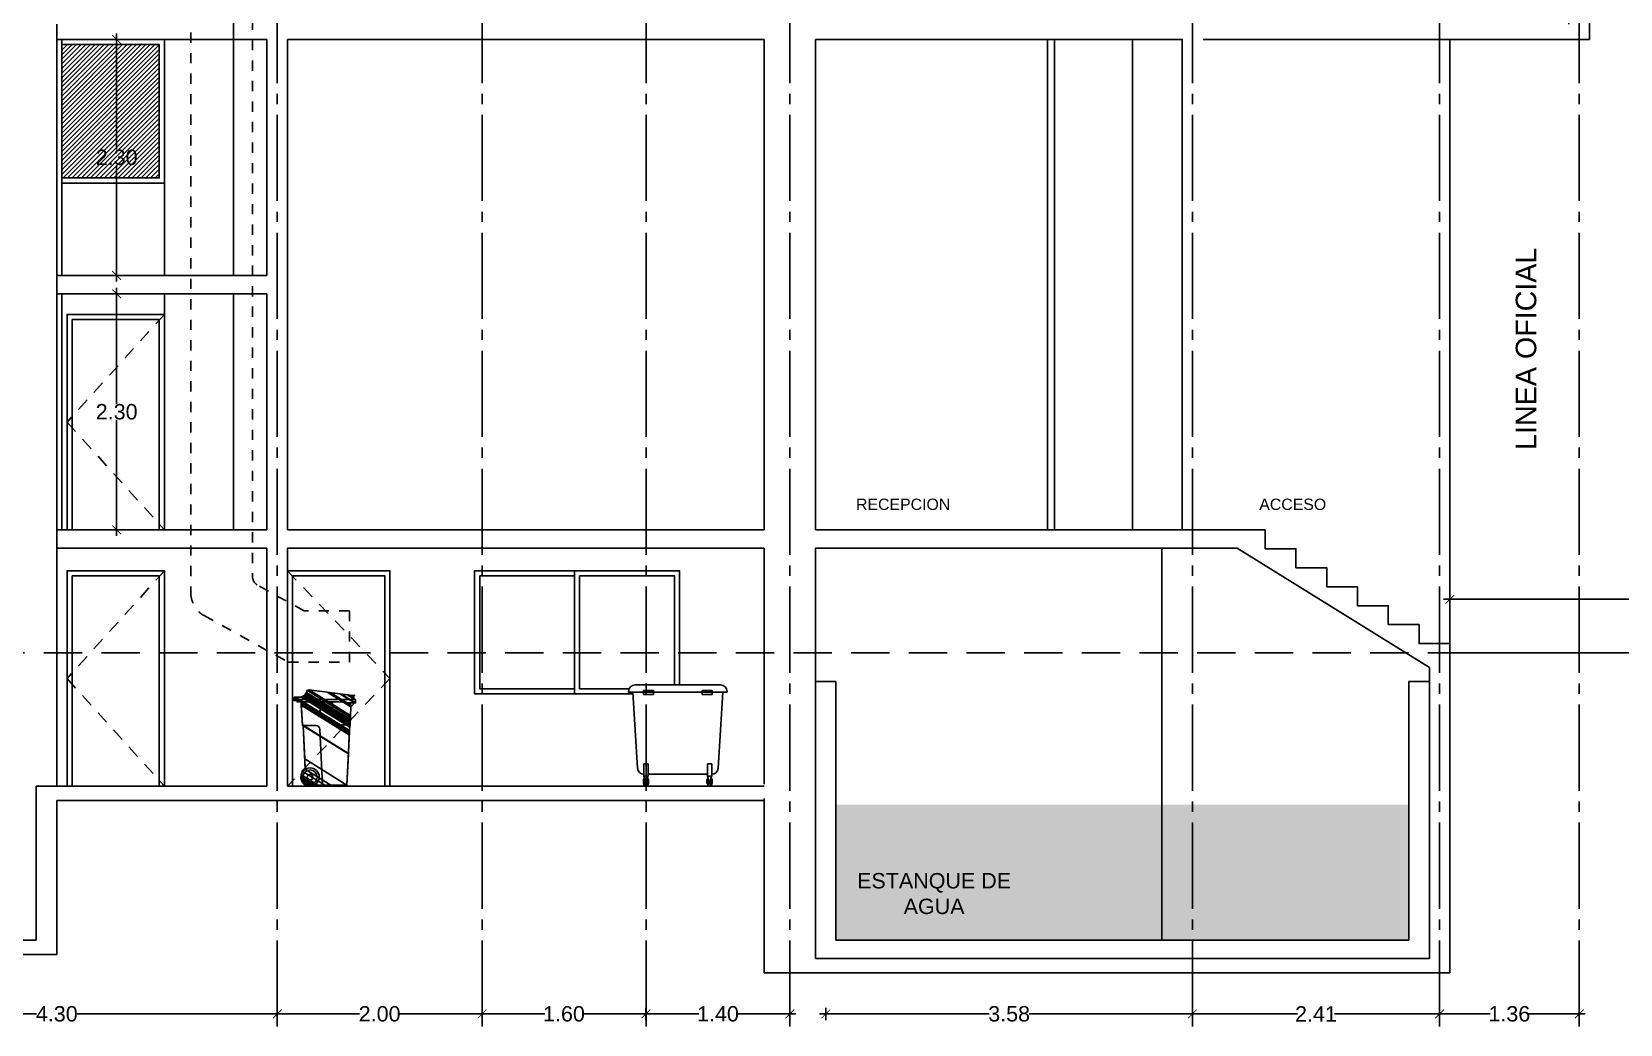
# Model space of a CAD drawing. Header units: millimetres. Extents: x 1217 to 2428, y 234 to 644.
# Drawn here: x 2248.48 to 2263.97, y 372.55 to 382.23 of the extents above; entities that cross this region are included whole.
import ezdxf

# ---------------------------------------------------------------- set-up
doc = ezdxf.new("R2010")
doc.units = ezdxf.units.MM
doc.linetypes.add('ACAD_ISO04W100', pattern=[30, 24, -3, 0, -3])
doc.linetypes.add('HIDDEN2', pattern=[0.1875, 0.125, -0.0625])
doc.layers.get('0').update_dxf_attribs({"lineweight": 5})
for name, color, linetype in [('0.1', 251, 'Continuous'), ('0.2', 2, 'Continuous'), ('0.3', 6, 'Continuous'), ('cortes', 30, 'Continuous'), ('Ejes', 8, 'Continuous'), ('estructura', 3, 'Continuous'), ('MURO', 5, 'Continuous'), ('Texto', 1, 'Continuous')]:
    doc.layers.add(name, color=color, linetype=linetype)
doc.styles.add('INTERARQ', font='arial.ttf')
doc.styles.get("Standard").update_dxf_attribs({"font": 'arial.ttf'})
doc.dimstyles.new('ESCALA_1-50', dxfattribs={"dimtxt": 0.15, "dimasz": 0.06, "dimexe": 0.18, "dimexo": 0.0625, "dimgap": 0, "dimtad": 0, "dimtih": 1, "dimtoh": 1, "dimzin": 0, "dimdsep": 46, "dimtxsty": 'INTERARQ', "dimblk": 'DIMTICK', "dimcen": 0, "dimse1": 1, "dimse2": 1, "dimclrd": 256, "dimclre": 1, "dimclrt": 2, "dimadec": 0, "dimazin": 0, "dimtfac": 4.5, "dimtofl": 0, "dimtmove": 2, "dimatfit": 3, "dimldrblk": 'DIMTICK', "dimfxl": 1, "dimtolj": 1, "dimtzin": 0, "dimarcsym": 0})

# ---------------------------------------------------------------- blocks, each defined once
blk = doc.blocks.new('DGHDFG')
at = {"layer": '0.2', "linetype": 'Continuous'}
for p, q in [((1828.854, 690.599), (1828.881, 690.599)), ((1828.854, 690.599), (1828.881, 690.599)), ((1828.869, 690.634), (1828.926, 690.634)), ((1828.869, 690.634), (1828.926, 690.634)), ((1828.882, 690.586), (1828.882, 690.611)), ((1828.882, 690.611), (1829.452, 690.611)), ((1828.882, 690.611), (1829.452, 690.611)), ((1828.882, 690.586), (1828.882, 690.611)), ((1828.922, 690.586), (1828.882, 690.586)), ((1828.922, 690.586), (1828.882, 690.586)), ((1828.935, 690.357), (1828.922, 690.586)), ((1828.922, 690.586), (1829.289, 690.586)), ((1828.922, 690.586), (1829.289, 690.586)), ((1828.935, 690.357), (1828.922, 690.586)), ((1829, 690.704), (1829.425, 690.648)), ((1829, 690.704), (1829.425, 690.648)), ((1829.109, 690.586), (1829.109, 690.488)), ((1829.109, 690.586), (1829.109, 690.488)), ((1829.229, 690.586), (1829.229, 690.488)), ((1829.229, 690.586), (1829.229, 690.488)), ((1829.289, 690.586), (1829.403, 690.576)), ((1829.289, 690.586), (1829.403, 690.576)), ((1829.454, 690.576), (1829.403, 690.576)), ((1829.403, 690.576), (1829.403, 690.536)), ((1829.403, 690.576), (1829.403, 690.536)), ((1829.454, 690.576), (1829.403, 690.576)), ((1829.408, 690.537), (1829.442, 690.576)), ((1829.408, 690.537), (1829.442, 690.576)), ((1829.425, 690.648), (1829.443, 690.652)), ((1829.425, 690.648), (1829.443, 690.652)), ((1829.443, 690.652), (1829.434, 690.638)), ((1829.443, 690.652), (1829.434, 690.638)), ((1829.434, 690.638), (1829.436, 690.615)), ((1829.434, 690.638), (1829.436, 690.615)), ((1829.452, 690.611), (1829.454, 690.576)), ((1829.452, 690.611), (1829.454, 690.576)), ((1829.401, 690.362), (1829.408, 690.537)), ((1829.401, 690.362), (1829.408, 690.537)), ((1828.942, 690.357), (1828.935, 690.357)), ((1828.942, 690.357), (1828.935, 690.357)), ((1828.963, 689.931), (1828.942, 690.357)), ((1828.942, 690.357), (1829.066, 690.357)), ((1828.963, 689.931), (1828.942, 690.357)), ((1829.104, 690.32), (1829.129, 689.776)), ((1829.312, 690.362), (1829.395, 690.362)), ((1829.369, 689.776), (1829.396, 690.362)), ((1829.369, 689.776), (1829.396, 690.362)), ((1829.395, 690.362), (1829.401, 690.362)), ((1829.395, 690.362), (1829.401, 690.362)), ((1829.369, 689.776), (1829.054, 689.776)), ((1829.369, 689.776), (1829.054, 689.776))]:
    blk.add_line(p, q, dxfattribs=at)
for radius in [0.0897, 0.0897, 0.0691, 0.0691, 0.0274, 0.0274]:
    blk.add_circle((1829.009, 689.854), radius, dxfattribs=at)
for centre, radius, start, end in [((1828.864, 690.615), 0.0191, 76.5941, 236.4695), ((1828.864, 690.615), 0.0191, 76.5941, 236.4695), ((1828.899, 690.714), 0.0838, 288.4349, 335.2708), ((1828.899, 690.714), 0.0838, 288.435, 335.2708), ((1829, 690.679), 0.0249, 90, 180), ((1829, 690.679), 0.0249, 90, 180), ((1829.066, 690.319), 0.0384, 2.6838, 90)]:
    blk.add_arc(centre, radius, start, end, dxfattribs=at)
mesh = blk.add_polyface(dxfattribs=at)
corners = [(1828.953, 689.784), (1828.986, 689.768), (1828.946, 689.792), (1829, 689.767), (1828.931, 689.809), (1829.022, 689.765), (1828.926, 689.825), (1829.034, 689.77), (1828.92, 689.841), (1829.054, 689.776), (1828.921, 689.859), (1829.084, 689.776), (1828.922, 689.877), (1829.152, 689.776), (1828.938, 689.909), (1829.213, 689.776), (1828.963, 689.931), (1829.369, 689.776), (1828.958, 690.031), (1829.383, 690.08), (1828.942, 690.353), (1828.935, 690.357), (1829.383, 690.084), (1828.942, 690.357), (1828.935, 690.362), (1829.391, 690.266), (1828.924, 690.556), (1828.854, 690.599), (1829.392, 690.27), (1828.923, 690.561), (1828.882, 690.586), (1828.861, 690.599), (1828.847, 690.608), (1829.392, 690.271), (1828.923, 690.562), (1828.883, 690.586), (1828.882, 690.587), (1828.862, 690.599), (1828.846, 690.61), (1829.392, 690.283), (1828.923, 690.574), (1828.903, 690.586), (1828.882, 690.599), (1828.846, 690.622), (1829.392, 690.284), (1828.922, 690.576), (1828.905, 690.586), (1828.846, 690.623), (1829.393, 690.294), (1828.922, 690.586), (1828.856, 690.627), (1829.393, 690.308), (1828.868, 690.634), (1829.395, 690.344), (1828.926, 690.634), (1828.926, 690.634), (1829.395, 690.351), (1828.933, 690.637), (1829.396, 690.358), (1828.94, 690.64), (1829.396, 690.362), (1828.943, 690.643), (1829.401, 690.362), (1828.946, 690.644), (1829.401, 690.366), (1828.949, 690.646), (1829.401, 690.375), (1828.955, 690.651), (1829.402, 690.386), (1828.962, 690.658), (1829.402, 690.396), (1828.968, 690.665), (1829.403, 690.404), (1828.972, 690.671), (1829.403, 690.415), (1828.976, 690.679), (1829.404, 690.435), (1828.983, 690.697), (1829, 690.703), (1829.404, 690.453), (1829, 690.703), (1829.176, 690.681), (1829.408, 690.537), (1829.213, 690.676), (1829.418, 690.549), (1829.299, 690.665), (1829.442, 690.576), (1829.314, 690.663), (1829.454, 690.576), (1829.371, 690.655), (1829.436, 690.615), (1829.452, 690.605), (1829.383, 690.654), (1829.435, 690.622), (1829.452, 690.611), (1829.416, 690.65), (1829.434, 690.638), (1829.425, 690.648), (1829.436, 690.642), (1829.443, 690.652)]
mesh.append_faces([[corners[k] for k in face] for face in [(0, 0, 1, 2), (2, 1, 3, 4), (4, 3, 5, 6), (6, 5, 7, 8), (8, 7, 9, 10), (10, 9, 11, 12), (12, 11, 13, 14), (14, 13, 15, 16), (16, 15, 17, 18), (18, 17, 19, 20), (21, 21, 23, 24), (20, 19, 22, 23), (24, 22, 25, 26), (27, 27, 31, 32), (26, 25, 28, 29), (32, 31, 37, 38), (30, 30, 35, 36), (29, 28, 33, 34), (38, 37, 42, 43), (36, 35, 41, 42), (34, 33, 39, 40), (43, 41, 46, 47), (40, 39, 44, 45), (47, 46, 49, 50), (45, 44, 48, 49), (50, 48, 51, 52), (52, 51, 53, 54), (55, 53, 56, 57), (57, 56, 58, 59), (59, 58, 60, 61), (61, 60, 62, 63), (63, 62, 64, 65), (65, 64, 66, 67), (67, 66, 68, 69), (69, 68, 70, 71), (71, 70, 72, 73), (73, 72, 74, 75), (75, 74, 76, 77), (77, 76, 79, 80), (78, 79, 82, 81), (81, 82, 84, 83), (83, 84, 86, 85), (85, 86, 88, 87), (87, 88, 91, 89), (89, 90, 93, 92), (90, 91, 94, 94), (92, 93, 96, 95), (95, 96, 98, 97), (97, 98, 99, 99)]], dxfattribs={"vtx0": -1, "vtx2": -1})
blk = doc.blocks.new('DIMTICK')
at = {"color": 1}
for p, q in [((-1, 0), (1, 0)), ((0, 1), (0, -1))]:
    blk.add_line(p, q, dxfattribs=at)
at = {"color": 3, "const_width": 0.141}
blk.add_lwpolyline([(0.71, 0.71), (-0.71, -0.71)], dxfattribs=at)
blk = doc.blocks.new('*D1713')
at = {"layer": '0.1', "lineweight": -2, "ltscale": 3, "transparency": 16777216}
for p, q in [((2262.368, 376.693), (2265.113, 376.693)), ((2268.248, 376.693), (2265.503, 376.693))]:
    blk.add_line(p, q, dxfattribs=at)
at = {"layer": 'Defpoints', "color": 0, "ltscale": 3, "transparency": 16777216}
for p in [(2268.308, 376.693), (2262.308, 376.171, 0), (2268.308, 376.171, 0)]:
    blk.add_point(p, dxfattribs=at)
at = {"layer": '0.1', "lineweight": -2, "ltscale": 3, "transparency": 16777216, "xscale": 0.06, "yscale": 0.06, "zscale": 0.06, "rotation": 180}
blk.add_blockref('DIMTICK', (2262.308, 376.693), dxfattribs=at)
at = {"layer": '0.1', "lineweight": -2, "ltscale": 3, "transparency": 16777216, "xscale": 0.06, "yscale": 0.06, "zscale": 0.06}
blk.add_blockref('DIMTICK', (2268.308, 376.693), dxfattribs=at)
at = {"layer": '0.1', "color": 2, "ltscale": 3, "transparency": 16777216, "insert": (2265.308, 376.693), "char_height": 0.15, "attachment_point": 5, "style": 'INTERARQ'}
blk.add_mtext('\\A1;6.00', dxfattribs=at)
blk = doc.blocks.new('*D1593')
at = {"layer": '0.1', "lineweight": -2, "ltscale": 3, "transparency": 16777216}
for p, q in [((2249.305, 379.611), (2249.305, 378.598)), ((2249.305, 377.431), (2249.305, 378.444))]:
    blk.add_line(p, q, dxfattribs=at)
at = {"layer": 'Defpoints', "color": 0, "ltscale": 3, "transparency": 16777216}
for p in [(2248.955, 379.671, 0), (2249.305, 379.671), (2248.955, 377.371, 0)]:
    blk.add_point(p, dxfattribs=at)
at = {"layer": '0.1', "lineweight": -2, "ltscale": 3, "transparency": 16777216, "xscale": 0.06, "yscale": 0.06, "zscale": 0.06}
for p, rotation in [((2249.305, 379.671), 90), ((2249.305, 377.371), 270)]:
    blk.add_blockref('DIMTICK', p, dxfattribs=dict(at, rotation=rotation))
at = {"layer": '0.1', "color": 2, "ltscale": 3, "transparency": 16777216, "insert": (2249.305, 378.521), "char_height": 0.15, "attachment_point": 5, "style": 'INTERARQ'}
blk.add_mtext('\\A1;2.30', dxfattribs=at)
blk = doc.blocks.new('*D1716')
at = {"layer": '0.1', "lineweight": -2, "ltscale": 3, "transparency": 16777216}
for p, q in [((2224.164, 372.253), (2242.953, 372.253)), ((2262.248, 372.253), (2243.459, 372.253))]:
    blk.add_line(p, q, dxfattribs=at)
at = {"layer": 'Defpoints', "color": 0, "ltscale": 3, "transparency": 16777216}
for p in [(2224.104, 374.731, 0), (2262.308, 373.051, 0), (2224.104, 372.253)]:
    blk.add_point(p, dxfattribs=at)
at = {"layer": '0.1', "lineweight": -2, "ltscale": 3, "transparency": 16777216, "xscale": 0.06, "yscale": 0.06, "zscale": 0.06, "rotation": 180}
blk.add_blockref('DIMTICK', (2224.104, 372.253), dxfattribs=at)
at = {"layer": '0.1', "lineweight": -2, "ltscale": 3, "transparency": 16777216, "xscale": 0.06, "yscale": 0.06, "zscale": 0.06}
blk.add_blockref('DIMTICK', (2262.308, 372.253), dxfattribs=at)
at = {"layer": '0.1', "color": 2, "ltscale": 3, "transparency": 16777216, "insert": (2243.206, 372.253), "char_height": 0.15, "attachment_point": 5, "style": 'INTERARQ'}
blk.add_mtext('\\A1;38.20', dxfattribs=at)
blk = doc.blocks.new('*D1605')
at = {"layer": '0.1', "lineweight": -2, "ltscale": 3, "transparency": 16777216}
for p, q in [((2246.631, 372.651), (2248.524, 372.651)), ((2250.811, 372.651), (2248.919, 372.651))]:
    blk.add_line(p, q, dxfattribs=at)
at = {"layer": 'Defpoints', "color": 0, "ltscale": 3, "transparency": 16777216}
for p in [(2246.571, 373.808, 0), (2250.871, 373.696, 0), (2250.871, 372.651)]:
    blk.add_point(p, dxfattribs=at)
at = {"layer": '0.1', "lineweight": -2, "ltscale": 3, "transparency": 16777216, "xscale": 0.06, "yscale": 0.06, "zscale": 0.06, "rotation": 180}
blk.add_blockref('DIMTICK', (2246.571, 372.651), dxfattribs=at)
at = {"layer": '0.1', "lineweight": -2, "ltscale": 3, "transparency": 16777216, "xscale": 0.06, "yscale": 0.06, "zscale": 0.06}
blk.add_blockref('DIMTICK', (2250.871, 372.651), dxfattribs=at)
at = {"layer": '0.1', "color": 2, "ltscale": 3, "transparency": 16777216, "insert": (2248.721, 372.651), "char_height": 0.15, "attachment_point": 5, "style": 'INTERARQ'}
blk.add_mtext('\\A1;4.30', dxfattribs=at)
blk = doc.blocks.new('*D1606')
at = {"layer": '0.1', "lineweight": -2, "ltscale": 3, "transparency": 16777216}
for p, q in [((2250.931, 372.651), (2251.674, 372.651)), ((2252.809, 372.651), (2252.066, 372.651))]:
    blk.add_line(p, q, dxfattribs=at)
at = {"layer": 'Defpoints', "color": 0, "ltscale": 3, "transparency": 16777216}
for p in [(2250.871, 373.769, 0), (2252.869, 373.704, 0), (2252.869, 372.651)]:
    blk.add_point(p, dxfattribs=at)
at = {"layer": '0.1', "lineweight": -2, "ltscale": 3, "transparency": 16777216, "xscale": 0.06, "yscale": 0.06, "zscale": 0.06, "rotation": 180}
blk.add_blockref('DIMTICK', (2250.871, 372.651), dxfattribs=at)
at = {"layer": '0.1', "lineweight": -2, "ltscale": 3, "transparency": 16777216, "xscale": 0.06, "yscale": 0.06, "zscale": 0.06}
blk.add_blockref('DIMTICK', (2252.869, 372.651), dxfattribs=at)
at = {"layer": '0.1', "color": 2, "ltscale": 3, "transparency": 16777216, "insert": (2251.87, 372.651), "char_height": 0.15, "attachment_point": 5, "style": 'INTERARQ'}
blk.add_mtext('\\A1;2.00', dxfattribs=at)
blk = doc.blocks.new('*D1607')
at = {"layer": '0.1', "lineweight": -2, "ltscale": 3, "transparency": 16777216}
for p, q in [((2252.929, 372.651), (2253.481, 372.651)), ((2254.408, 372.651), (2253.856, 372.651))]:
    blk.add_line(p, q, dxfattribs=at)
at = {"layer": 'Defpoints', "color": 0, "ltscale": 3, "transparency": 16777216}
for p in [(2252.869, 373.704, 0), (2254.468, 373.679, 0), (2254.468, 372.651)]:
    blk.add_point(p, dxfattribs=at)
at = {"layer": '0.1', "lineweight": -2, "ltscale": 3, "transparency": 16777216, "xscale": 0.06, "yscale": 0.06, "zscale": 0.06, "rotation": 180}
blk.add_blockref('DIMTICK', (2252.869, 372.651), dxfattribs=at)
at = {"layer": '0.1', "lineweight": -2, "ltscale": 3, "transparency": 16777216, "xscale": 0.06, "yscale": 0.06, "zscale": 0.06}
blk.add_blockref('DIMTICK', (2254.468, 372.651), dxfattribs=at)
at = {"layer": '0.1', "color": 2, "ltscale": 3, "transparency": 16777216, "insert": (2253.668, 372.651), "char_height": 0.15, "attachment_point": 5, "style": 'INTERARQ'}
blk.add_mtext('\\A1;1.60', dxfattribs=at)
blk = doc.blocks.new('*D1608')
at = {"layer": '0.1', "lineweight": -2, "ltscale": 3, "transparency": 16777216}
for p, q in [((2254.528, 372.651), (2254.982, 372.651)), ((2255.811, 372.651), (2255.357, 372.651))]:
    blk.add_line(p, q, dxfattribs=at)
at = {"layer": 'Defpoints', "color": 0, "ltscale": 3, "transparency": 16777216}
for p in [(2254.468, 373.679, 0), (2255.871, 373.64, 0), (2255.871, 372.651)]:
    blk.add_point(p, dxfattribs=at)
at = {"layer": '0.1', "lineweight": -2, "ltscale": 3, "transparency": 16777216, "xscale": 0.06, "yscale": 0.06, "zscale": 0.06, "rotation": 180}
blk.add_blockref('DIMTICK', (2254.468, 372.651), dxfattribs=at)
at = {"layer": '0.1', "lineweight": -2, "ltscale": 3, "transparency": 16777216, "xscale": 0.06, "yscale": 0.06, "zscale": 0.06}
blk.add_blockref('DIMTICK', (2255.871, 372.651), dxfattribs=at)
at = {"layer": '0.1', "color": 2, "ltscale": 3, "transparency": 16777216, "insert": (2255.17, 372.651), "char_height": 0.15, "attachment_point": 5, "style": 'INTERARQ'}
blk.add_mtext('\\A1;1.40', dxfattribs=at)
blk = doc.blocks.new('*D1609')
at = {"layer": '0.1', "lineweight": -2, "ltscale": 3, "transparency": 16777216}
for p, q in [((2256.281, 372.651), (2257.815, 372.651)), ((2259.738, 372.651), (2258.205, 372.651))]:
    blk.add_line(p, q, dxfattribs=at)
at = {"layer": 'Defpoints', "color": 0, "ltscale": 3, "transparency": 16777216}
for p in [(2259.798, 372.651), (2256.221, 372.364, 0), (2259.798, 372.364, 0)]:
    blk.add_point(p, dxfattribs=at)
at = {"layer": '0.1', "lineweight": -2, "ltscale": 3, "transparency": 16777216, "xscale": 0.06, "yscale": 0.06, "zscale": 0.06, "rotation": 180}
blk.add_blockref('DIMTICK', (2256.221, 372.651), dxfattribs=at)
at = {"layer": '0.1', "lineweight": -2, "ltscale": 3, "transparency": 16777216, "xscale": 0.06, "yscale": 0.06, "zscale": 0.06}
blk.add_blockref('DIMTICK', (2259.798, 372.651), dxfattribs=at)
at = {"layer": '0.1', "color": 2, "ltscale": 3, "transparency": 16777216, "insert": (2258.01, 372.651), "char_height": 0.15, "attachment_point": 5, "style": 'INTERARQ'}
blk.add_mtext('\\A1;3.58', dxfattribs=at)
blk = doc.blocks.new('*D1610')
at = {"layer": '0.1', "lineweight": -2, "ltscale": 3, "transparency": 16777216}
for p, q in [((2259.858, 372.651), (2260.822, 372.651)), ((2262.148, 372.651), (2261.185, 372.651))]:
    blk.add_line(p, q, dxfattribs=at)
at = {"layer": 'Defpoints', "color": 0, "ltscale": 3, "transparency": 16777216}
for p in [(2262.208, 372.651), (2259.798, 372.364, 0), (2262.208, 372.387, 0)]:
    blk.add_point(p, dxfattribs=at)
at = {"layer": '0.1', "lineweight": -2, "ltscale": 3, "transparency": 16777216, "xscale": 0.06, "yscale": 0.06, "zscale": 0.06, "rotation": 180}
blk.add_blockref('DIMTICK', (2259.798, 372.651), dxfattribs=at)
at = {"layer": '0.1', "lineweight": -2, "ltscale": 3, "transparency": 16777216, "xscale": 0.06, "yscale": 0.06, "zscale": 0.06}
blk.add_blockref('DIMTICK', (2262.208, 372.651), dxfattribs=at)
at = {"layer": '0.1', "color": 2, "ltscale": 3, "transparency": 16777216, "insert": (2261.003, 372.651), "char_height": 0.15, "attachment_point": 5, "style": 'INTERARQ'}
blk.add_mtext('\\A1;2.41', dxfattribs=at)
blk = doc.blocks.new('*D1611')
at = {"layer": '0.1', "lineweight": -2, "ltscale": 3, "transparency": 16777216}
for p, q in [((2262.268, 372.651), (2262.701, 372.651)), ((2263.51, 372.651), (2263.077, 372.651))]:
    blk.add_line(p, q, dxfattribs=at)
at = {"layer": 'Defpoints', "color": 0, "ltscale": 3, "transparency": 16777216}
for p in [(2263.57, 372.651), (2262.208, 372.403, 0), (2263.57, 372.403, 0)]:
    blk.add_point(p, dxfattribs=at)
at = {"layer": '0.1', "lineweight": -2, "ltscale": 3, "transparency": 16777216, "xscale": 0.06, "yscale": 0.06, "zscale": 0.06, "rotation": 180}
blk.add_blockref('DIMTICK', (2262.208, 372.651), dxfattribs=at)
at = {"layer": '0.1', "lineweight": -2, "ltscale": 3, "transparency": 16777216, "xscale": 0.06, "yscale": 0.06, "zscale": 0.06}
blk.add_blockref('DIMTICK', (2263.57, 372.651), dxfattribs=at)
at = {"layer": '0.1', "color": 2, "ltscale": 3, "transparency": 16777216, "insert": (2262.889, 372.651), "char_height": 0.15, "attachment_point": 5, "style": 'INTERARQ'}
blk.add_mtext('\\A1;1.36', dxfattribs=at)
blk = doc.blocks.new('*D1633')
at = {"layer": '0.1', "lineweight": -2, "ltscale": 3, "transparency": 16777216}
for p, q in [((2249.305, 382.091), (2249.305, 381.078)), ((2249.305, 379.911), (2249.305, 380.924))]:
    blk.add_line(p, q, dxfattribs=at)
at = {"layer": 'Defpoints', "color": 0, "ltscale": 3, "transparency": 16777216}
for p in [(2248.955, 382.151, 0), (2249.305, 382.151), (2248.955, 379.851, 0)]:
    blk.add_point(p, dxfattribs=at)
at = {"layer": '0.1', "lineweight": -2, "ltscale": 3, "transparency": 16777216, "xscale": 0.06, "yscale": 0.06, "zscale": 0.06}
for p, rotation in [((2249.305, 382.151), 90), ((2249.305, 379.851), 270)]:
    blk.add_blockref('DIMTICK', p, dxfattribs=dict(at, rotation=rotation))
at = {"layer": '0.1', "color": 2, "ltscale": 3, "transparency": 16777216, "insert": (2249.305, 381.001), "char_height": 0.15, "attachment_point": 5, "style": 'INTERARQ'}
blk.add_mtext('\\A1;2.30', dxfattribs=at)

msp = doc.modelspace()

# ---------------------------------------------------------------- hatches: boundary and pattern name
at = {"layer": '0.1', "ltscale": 3}
h = msp.add_hatch(dxfattribs=at)
h.set_pattern_fill('ANSI31', color=256, scale=0.01)
h.set_pattern_definition([(45, (422.33998, -368.773422), (-0.0224506403, 0.0224506403), [])])
h.paths.add_polyline_path([(2248.77111, 382.10112), (2248.77111, 380.80112), (2249.72104, 380.80112), (2249.72104, 382.10112)])
at = {"layer": '0.1'}
h = msp.add_hatch(dxfattribs=at)
h.set_pattern_fill('WATER', color=256, scale=0.1, style=0, pattern_type=2)
h.set_pattern_definition([(0, (-379789.24889, -7752848.48463), (0, 0.1), [0.02, -0.08]), (45, (-379789.208886, -7752848.47463), (1e-17, 0.1000000000019), [0.02828427125, -0.113137085]), (135, (-379789.168886, -7752848.47463), (-0.1000000000019, 1e-17), [0.02828427125, -0.113137085]), (26.5650512, (-379789.228886, -7752848.484633), (0.09999999997765, 8.473e-11), [0.02236, -0.2012467977]), (333.4349488, (-379789.168886, -7752848.474633), (0.09999999997765, -8.473e-11), [0.02236, -0.2012467977])])
h.paths.add_polyline_path([(2261.90805, 373.37099), (2261.90805, 374.69099), (2256.32103, 374.69099), (2256.32103, 373.37099)])

# ---------------------------------------------------------------- linework, layer by layer
at = {"layer": '0.1', "ltscale": 3, "elevation": 0}
for points in [[(2248.77111, 380.75112), (2249.77104, 380.75112), (2249.77104, 382.15112), (2248.72111, 382.15112)], [(2248.77111, 380.80112), (2249.72104, 380.80112), (2249.72104, 382.10112), (2248.77111, 382.10112)], [(2249.77108, 377.37099), (2249.77108, 379.47099), (2248.82108, 379.47099), (2248.82108, 377.37099)], [(2249.72108, 377.37099), (2249.72108, 379.42099), (2248.87108, 379.42099), (2248.87108, 377.37099)], [(2248.72111, 374.87099), (2248.72111, 377.19099)], [(2249.77108, 374.87099), (2249.77108, 376.97099), (2248.82108, 376.97099), (2248.82108, 374.87099)], [(2251.97104, 374.87099), (2251.97104, 376.97099), (2250.97104, 376.97099), (2250.97104, 374.87099)], [(2254.33927, 375.77099), (2252.79603, 375.77099), (2252.79603, 376.97099), (2254.79603, 376.97099), (2254.79603, 375.85868)], [(2253.77103, 376.97099), (2253.77103, 375.77099)], [(2249.72108, 374.87099), (2249.72108, 376.92099), (2248.87108, 376.92099), (2248.87108, 374.87099)], [(2251.92104, 374.87099), (2251.92104, 376.92099), (2251.02104, 376.92099), (2251.02104, 374.87099)], [(2253.77103, 375.82099), (2252.84603, 375.82099), (2252.84603, 376.92099), (2253.77103, 376.92099)], [(2253.82103, 376.92099), (2254.74603, 376.92099), (2254.74603, 375.85868)], [(2253.82103, 376.92099), (2253.82103, 375.82099)], [(2254.30375, 375.82099), (2253.82103, 375.82099)]]:
    msp.add_lwpolyline(points, dxfattribs=at)
at = {"layer": '0.1', "linetype": 'HIDDEN2', "elevation": 0}
for points in [[(2249.77108, 379.47099), (2248.82108, 378.42099), (2249.77108, 377.37099)], [(2249.77108, 376.97099), (2248.82108, 375.92099), (2249.77108, 374.87099)], [(2250.97104, 376.97099), (2251.97104, 375.92099), (2250.97104, 374.87099)]]:
    msp.add_lwpolyline(points, dxfattribs=at)
at = {"layer": '0.2', "linetype": 'HIDDEN2', "ltscale": 0.5}
for p, q in [((2250.02922, 424.619, 0), (2250.02922, 376.75244, 0)), ((2250.62922, 423.9466, 0), (2250.62922, 376.91828, 0)), ((2250.15838, 376.53358, 0), (2250.97752, 376.08129, 0))]:
    msp.add_line(p, q, dxfattribs=at)
at = {"layer": '0.2'}
for p, q in [((2254.298, 375.78727, 0), (2254.298, 375.79441, 0)), ((2254.298, 375.78727, 0), (2254.77826, 375.78727, 0)), ((2254.33826, 375.78727, 0), (2254.38445, 375.04753, 0)), ((2254.36227, 375.85868, 0), (2254.77826, 375.85868, 0)), ((2254.4443, 375.8052, 0), (2254.4443, 375.76593, 0)), ((2254.54064, 375.8052, 0), (2254.4443, 375.8052, 0)), ((2254.4443, 375.76593, 0), (2254.54064, 375.76593, 0)), ((2254.54064, 375.76593, 0), (2254.54064, 375.8052, 0)), ((2255.19425, 375.85868, 0), (2254.77826, 375.85868, 0)), ((2255.25852, 375.78727, 0), (2254.77826, 375.78727, 0)), ((2255.01588, 375.76593, 0), (2255.01588, 375.8052, 0)), ((2255.01588, 375.8052, 0), (2255.11222, 375.8052, 0)), ((2255.11222, 375.76593, 0), (2255.01588, 375.76593, 0)), ((2255.11222, 375.8052, 0), (2255.11222, 375.76593, 0)), ((2255.21826, 375.78727, 0), (2255.17207, 375.04753, 0)), ((2255.25852, 375.78727, 0), (2255.25852, 375.79441, 0)), ((2254.44698, 375.08784, 0), (2254.49004, 375.08784, 0)), ((2254.44698, 375.08784, 0), (2254.44698, 374.96901, 0)), ((2254.44698, 374.96901, 0), (2254.49004, 374.96901, 0)), ((2254.4484, 374.9683, 0), (2254.46476, 374.90703, 0)), ((2254.47079, 374.90716, 0), (2254.48715, 374.9683, 0)), ((2254.49004, 374.96901, 0), (2254.49004, 375.08784, 0)), ((2254.49004, 374.98727, 0), (2254.77826, 374.98727, 0)), ((2255.06648, 374.98727, 0), (2254.77826, 374.98727, 0)), ((2255.06648, 374.96901, 0), (2255.06648, 375.08784, 0)), ((2255.10953, 375.08784, 0), (2255.06648, 375.08784, 0)), ((2255.10953, 374.96901, 0), (2255.06648, 374.96901, 0)), ((2255.08573, 374.90716, 0), (2255.06937, 374.9683, 0)), ((2255.10812, 374.9683, 0), (2255.09176, 374.90703, 0)), ((2255.10953, 375.08784, 0), (2255.10953, 374.96901, 0)), ((2254.46476, 374.90703, 0), (2254.47079, 374.90716, 0)), ((2255.09176, 374.90703, 0), (2255.08573, 374.90716, 0))]:
    msp.add_line(p, q, dxfattribs=at)
at = {"layer": '0.2', "ltscale": 3, "elevation": 0}
for points in [[(2249.77104, 382.15112), (2249.77104, 379.85112)], [(2259.21217, 382.15099), (2259.21217, 377.37099)], [(2259.69815, 382.15099), (2259.69815, 377.37099)], [(2262.30789, 376.26099), (2262.30789, 382.15099)], [(2249.77104, 379.67099), (2249.77104, 377.37099)], [(2259.49815, 377.19099), (2259.49815, 373.37099)]]:
    msp.add_lwpolyline(points, dxfattribs=at)
at = {"layer": '0.2', "linetype": 'HIDDEN2', "ltscale": 0.5, "elevation": 0}
for points in [[(2251.13472, 376.58015), (2250.68089, 376.83074)], [(2251.57536, 376.08015), (2251.57536, 376.58015), (2251.13472, 376.58015)], [(2250.97752, 376.08129), (2251.57536, 376.08129)]]:
    msp.add_lwpolyline(points, dxfattribs=at)
at = {"layer": '0.2', "linetype": 'HIDDEN2', "ltscale": 3, "elevation": 0}
msp.add_lwpolyline([(2262.46814, 376.17099), (2220.00243, 376.17099)], dxfattribs=at)
at = {"layer": '0.2', "elevation": 0}
for points in [[(2254.45258, 374.95288, 0.03604595), (2254.44994, 374.94891, 0.07131278), (2254.44449, 374.93498, 0.05763802), (2254.44237, 374.91663, 0.05763802), (2254.44449, 374.89829, 0.07131278), (2254.44994, 374.88436, 0.1063954), (2254.45922, 374.87393, 0.15926227), (2254.4682, 374.87099, 0.15926227), (2254.47719, 374.87393, 0.1063954), (2254.48647, 374.88436, 0.07131278), (2254.49192, 374.89829, 0.05763802), (2254.49404, 374.91663, 0.05763802)], [(2254.48801, 374.91663, 0.05763802), (2254.48605, 374.9336, 0.07131278), (2254.48123, 374.94594, 0.00078018), (2254.48118, 374.94601, 0.15926227)], [(2254.49404, 374.91663, 0.05763802), (2254.49192, 374.93498, 0.07131278), (2254.48647, 374.94891, 0.04331457), (2254.48322, 374.95364, 0.15926227)], [(2255.06248, 374.91663, -0.05763802), (2255.0646, 374.93498, -0.07131278), (2255.07005, 374.94891, -0.04331457), (2255.07329, 374.95364, -0.15926227)], [(2255.10393, 374.95288, -0.03604595), (2255.10658, 374.94891, -0.07131278), (2255.11203, 374.93498, -0.05763802), (2255.11415, 374.91663, -0.05763802), (2255.11203, 374.89829, -0.07131278), (2255.10658, 374.88436, -0.1063954), (2255.0973, 374.87393, -0.15926227), (2255.08831, 374.87099, -0.15926227), (2255.07932, 374.87393, -0.1063954), (2255.07005, 374.88436, -0.07131278), (2255.0646, 374.89829, -0.05763802), (2255.06248, 374.91663, -0.05763802)], [(2255.06851, 374.91663, -0.05763802), (2255.07047, 374.9336, -0.07131278), (2255.07529, 374.94594, -0.00078018), (2255.07533, 374.94601, -0.15926227)], [(2254.4547, 374.94507, 0.06598078), (2254.45036, 374.9336, 0.05763802), (2254.4484, 374.91663, 0.05763802), (2254.45036, 374.89966, 0.07131278), (2254.45518, 374.88733, 0.1063954), (2254.46278, 374.87879, 0.15926227), (2254.4682, 374.87702, 0.15926227), (2254.47363, 374.87879, 0.1063954), (2254.48123, 374.88733, 0.07131278), (2254.48605, 374.89966, 0.05763802), (2254.48801, 374.91663, 0.05763802)], [(2254.46076, 374.92277, 0.02467134), (2254.46045, 374.91663, 0.05763802), (2254.4621, 374.90242, 0.00683626), (2254.46233, 374.9015, 0.06927252)], [(2254.47372, 374.90022, 0.01643659), (2254.47431, 374.90242, 0.05763802), (2254.47595, 374.91663, 0.05763802)], [(2254.47595, 374.91663, 0.03195605), (2254.47545, 374.92457, 0.07131278)], [(2255.10181, 374.94507, -0.06598078), (2255.10616, 374.9336, -0.05763802), (2255.10812, 374.91663, -0.05763802), (2255.10616, 374.89966, -0.07131278), (2255.10133, 374.88733, -0.1063954), (2255.09374, 374.87879, -0.15926227), (2255.08831, 374.87702, -0.15926227), (2255.08288, 374.87879, -0.1063954), (2255.07529, 374.88733, -0.07131278), (2255.07047, 374.89966, -0.05763802), (2255.06851, 374.91663, -0.05763802)], [(2255.08056, 374.91663, -0.03195605), (2255.08107, 374.92457, -0.07131278)], [(2255.0828, 374.90022, -0.01643659), (2255.08221, 374.90242, -0.05763802), (2255.08056, 374.91663, -0.05763802)], [(2255.09576, 374.92277, -0.02467134), (2255.09606, 374.91663, -0.05763802), (2255.09442, 374.90242, -0.00683626), (2255.09419, 374.9015, -0.06927252)]]:
    msp.add_lwpolyline(points, format="xyb", dxfattribs=at)
at = {"layer": '0.2', "linetype": 'HIDDEN2', "ltscale": 0.5}
for centre, radius in [((2250.72922, 376.91828, 0), 0.1), ((2250.27922, 376.75244, 0), 0.25)]:
    msp.add_arc(centre, radius, 180, 241.094444, dxfattribs=at)
at = {"layer": '0.2'}
for centre, radius, start, end in [((2254.36227, 375.79441, 0), 0.06427, 90, 180), ((2255.19425, 375.79441, 0), 0.06427, 0, 90), ((2254.4486, 375.05154, 0), 0.06427, 183.573181, 270), ((2255.10792, 375.05154, 0), 0.06427, 270, 356.426819), ((2254.46839, 374.9041, 0), 0.00659, 203.246023, 323.951428), ((2255.08813, 374.9041, 0), 0.00659, 216.048572, 336.753977)]:
    msp.add_arc(centre, radius, start, end, dxfattribs=at)
at = {"layer": '0.3', "ltscale": 3, "elevation": 0}
for points in [[(2250.44415, 388.19691), (2250.44415, 379.85099)], [(2248.72111, 382.15112), (2248.72111, 379.85112)], [(2248.77111, 382.15112), (2248.77111, 379.85112)], [(2258.38316, 382.15099), (2258.38316, 377.371)], [(2258.45316, 382.15099), (2258.45316, 377.371)], [(2248.72111, 379.67099), (2248.72111, 377.37099)], [(2248.77111, 379.67099), (2248.77111, 377.37099)], [(2250.44415, 379.67099), (2250.44415, 377.37099)]]:
    msp.add_lwpolyline(points, dxfattribs=at)
at = {"layer": 'cortes', "ltscale": 3}
msp.add_line((2262.30789, 376.17099, 0), (2268.30789, 376.17099, 0), dxfattribs=at)
at = {"layer": 'Ejes', "linetype": 'ACAD_ISO04W100', "ltscale": 0.035, "elevation": 0}
for points in [[(2250.87106, 400.96664), (2250.87106, 371.9866)], [(2252.86865, 400.96664), (2252.86865, 371.9866)], [(2254.4682, 400.96664), (2254.4682, 371.9866)], [(2255.87106, 400.96664), (2255.87106, 371.9866)], [(2259.79817, 400.96664), (2259.79817, 371.9866)], [(2262.20812, 400.96664), (2262.20812, 371.9866)], [(2263.57022, 400.96664), (2263.57022, 371.9866)]]:
    msp.add_lwpolyline(points, dxfattribs=at)
at = {"layer": 'MURO', "ltscale": 3}
for p, q in [((2248.52111, 373.37099, 0), (2248.52111, 374.87099, 0)), ((2248.72111, 373.23099, 0), (2248.72111, 374.73099, 0)), ((2246.67108, 373.37099, 0), (2248.52111, 373.37099, 0)), ((2246.47108, 373.23099, 0), (2248.72111, 373.23099, 0))]:
    msp.add_line(p, q, dxfattribs=at)
at = {"layer": 'MURO', "ltscale": 3, "elevation": 0}
for points in [[(2263.47008, 382.30099), (2263.47009, 383.05099), (2263.67005, 383.05099), (2263.67008, 382.15099)], [(2248.72111, 382.30099), (2248.72111, 382.15099)], [(2250.77104, 382.15099), (2248.72111, 382.15099)], [(2250.77104, 382.15099), (2250.77104, 379.85099)], [(2250.97104, 382.15099), (2250.97104, 377.37099)], [(2250.97104, 382.15099), (2255.62103, 382.15099)], [(2255.62103, 382.15099), (2255.62103, 377.37099)], [(2256.12103, 382.15099), (2256.12103, 377.37099)], [(2256.12103, 382.15099), (2259.70155, 382.15099)], [(2259.90155, 382.15099), (2263.67008, 382.15099)], [(2250.77104, 379.85099), (2248.72111, 379.85099)], [(2248.72111, 379.85099), (2248.72111, 379.67099)], [(2250.77104, 379.67099), (2248.72111, 379.67099)], [(2250.77104, 379.67099), (2250.77104, 377.37099)], [(2250.77104, 377.37099), (2248.72111, 377.37099)], [(2248.72111, 377.37099), (2248.72111, 377.19099)], [(2255.62103, 377.37099), (2250.97104, 377.37099)], [(2260.50789, 377.37099), (2256.12103, 377.37099)], [(2260.50789, 377.37099), (2260.50789, 377.18599), (2260.80789, 377.18599), (2260.80789, 377.00099), (2261.10789, 377.00099), (2261.10789, 376.81599), (2261.40789, 376.81599), (2261.40789, 376.63099), (2261.70789, 376.63099), (2261.70789, 376.44599), (2262.0079, 376.44599), (2262.0079, 376.26099), (2262.30789, 376.26099), (2262.30789, 376.07099)], [(2250.77104, 377.19099), (2248.72111, 377.19099)], [(2250.77104, 377.19099), (2250.77104, 374.87099)], [(2255.62103, 377.19099), (2250.97104, 377.19099)], [(2250.97104, 377.19099), (2250.97104, 374.87099)], [(2255.62103, 377.19099), (2255.62103, 374.89099)], [(2260.23396, 377.19099), (2256.12103, 377.19099)], [(2256.12103, 377.19099), (2256.12103, 373.19099)], [(2262.11086, 376.02836), (2260.23396, 377.19099)], [(2262.30789, 373.05099), (2262.30789, 376.26099)], [(2256.12103, 375.89099), (2256.32103, 375.89099)], [(2256.32103, 375.89099), (2256.32103, 373.37099)], [(2261.90805, 373.37099), (2261.90805, 375.89099)], [(2261.90805, 375.89099), (2262.11105, 375.89099)], [(2262.11105, 373.19099), (2262.11105, 376.02836)], [(2250.77104, 374.87099), (2248.52111, 374.87099)], [(2255.62103, 374.87099), (2250.97104, 374.87099)], [(2255.62103, 374.73099), (2248.72111, 374.73099)], [(2255.62103, 373.05099), (2255.62103, 374.75099)], [(2261.90805, 373.37099), (2256.32103, 373.37099)], [(2262.11105, 373.19099), (2256.12103, 373.19099)], [(2262.30808, 373.05099), (2255.62103, 373.05099)]]:
    msp.add_lwpolyline(points, dxfattribs=at)

# ---------------------------------------------------------------- block references
at = {"layer": '0.1'}
msp.add_blockref('DGHDFG', (422.18205, -314.89355, 0), dxfattribs=at)

# ---------------------------------------------------------------- texts
at = {"layer": 'estructura', "color": 1, "char_height": 0.1106475, "width": 0.9292901, "attachment_point": 9, "line_spacing_factor": 0.938532}
for s, insert in [('\\pxql;RECEPCION', (2257.44608, 377.56235)), ('\\pxql;ACCESO', (2261.3791, 377.56235))]:
    msp.add_mtext(s, dxfattribs=dict(at, insert=insert))
at = {"layer": 'Texto', "insert": (2263.05288, 379.13586, 0), "char_height": 0.2, "width": 4.8061757, "attachment_point": 5, "rotation": 90}
msp.add_mtext('LINEA OFICIAL', dxfattribs=at)
at = {"layer": 'Texto', "insert": (2257.27806, 373.82331, 0), "char_height": 0.15, "width": 1.9772647, "attachment_point": 5}
msp.add_mtext('ESTANQUE DE AGUA', dxfattribs=at)

# ---------------------------------------------------------------- dimensions: what is measured, and where the dimension line sits
at = {"layer": '0.1', "ltscale": 3}
for base, p1, p2, picture, middle in [((2249.30475, 382.15112, 0), (2248.95533, 379.85112, 0), (2248.95533, 382.15112, 0), '*D1633', (2249.30475, 381.00112, 0)), ((2249.30475, 379.67099, 0), (2248.95533, 377.37099, 0), (2248.95533, 379.67099, 0), '*D1593', (2249.30475, 378.52099, 0))]:
    dim = msp.add_linear_dim(base=base, p1=p1, p2=p2, angle=90, dimstyle='ESCALA_1-50', dxfattribs=at)
    dim.commit()
    dim.dimension.update_dxf_attribs({"geometry": picture, "text_midpoint": middle})
for base, p1, p2, picture, middle in [((2268.30789, 376.69335, 0), (2262.30789, 376.17099, 0), (2268.30789, 376.17099, 0), '*D1713', (2265.30789, 376.69335, 0)), ((2224.10385, 372.25331), (2262.30808, 373.05099, 0), (2224.10385, 374.73099, 0), '*D1716', (2243.20597, 372.25331)), ((2250.87106, 372.65146), (2246.57111, 373.80848, 0), (2250.87106, 373.69599, 0), '*D1605', (2248.72108, 372.65146)), ((2252.86865, 372.65146), (2250.87106, 373.76891, 0), (2252.86865, 373.70448, 0), '*D1606', (2251.86985, 372.65146)), ((2254.4682, 372.65146), (2252.86865, 373.70448, 0), (2254.4682, 373.67872, 0), '*D1607', (2253.66843, 372.65146)), ((2255.87106, 372.65146), (2254.4682, 373.67872, 0), (2255.87106, 373.64006, 0), '*D1608', (2255.16963, 372.65146)), ((2259.79817, 372.65146), (2256.22104, 372.36401, 0), (2259.79817, 372.36401, 0), '*D1609', (2258.00961, 372.65146)), ((2262.20812, 372.65146), (2259.79817, 372.36401, 0), (2262.20812, 372.3874, 0), '*D1610', (2261.00315, 372.65146)), ((2263.57022, 372.65146), (2262.20812, 372.40266, 0), (2263.57022, 372.40266, 0), '*D1611', (2262.88917, 372.65146))]:
    dim = msp.add_linear_dim(base=base, p1=p1, p2=p2, dimstyle='ESCALA_1-50', dxfattribs=at)
    dim.commit()
    dim.dimension.update_dxf_attribs({"geometry": picture, "text_midpoint": middle})

doc.saveas('drawing.dxf')
